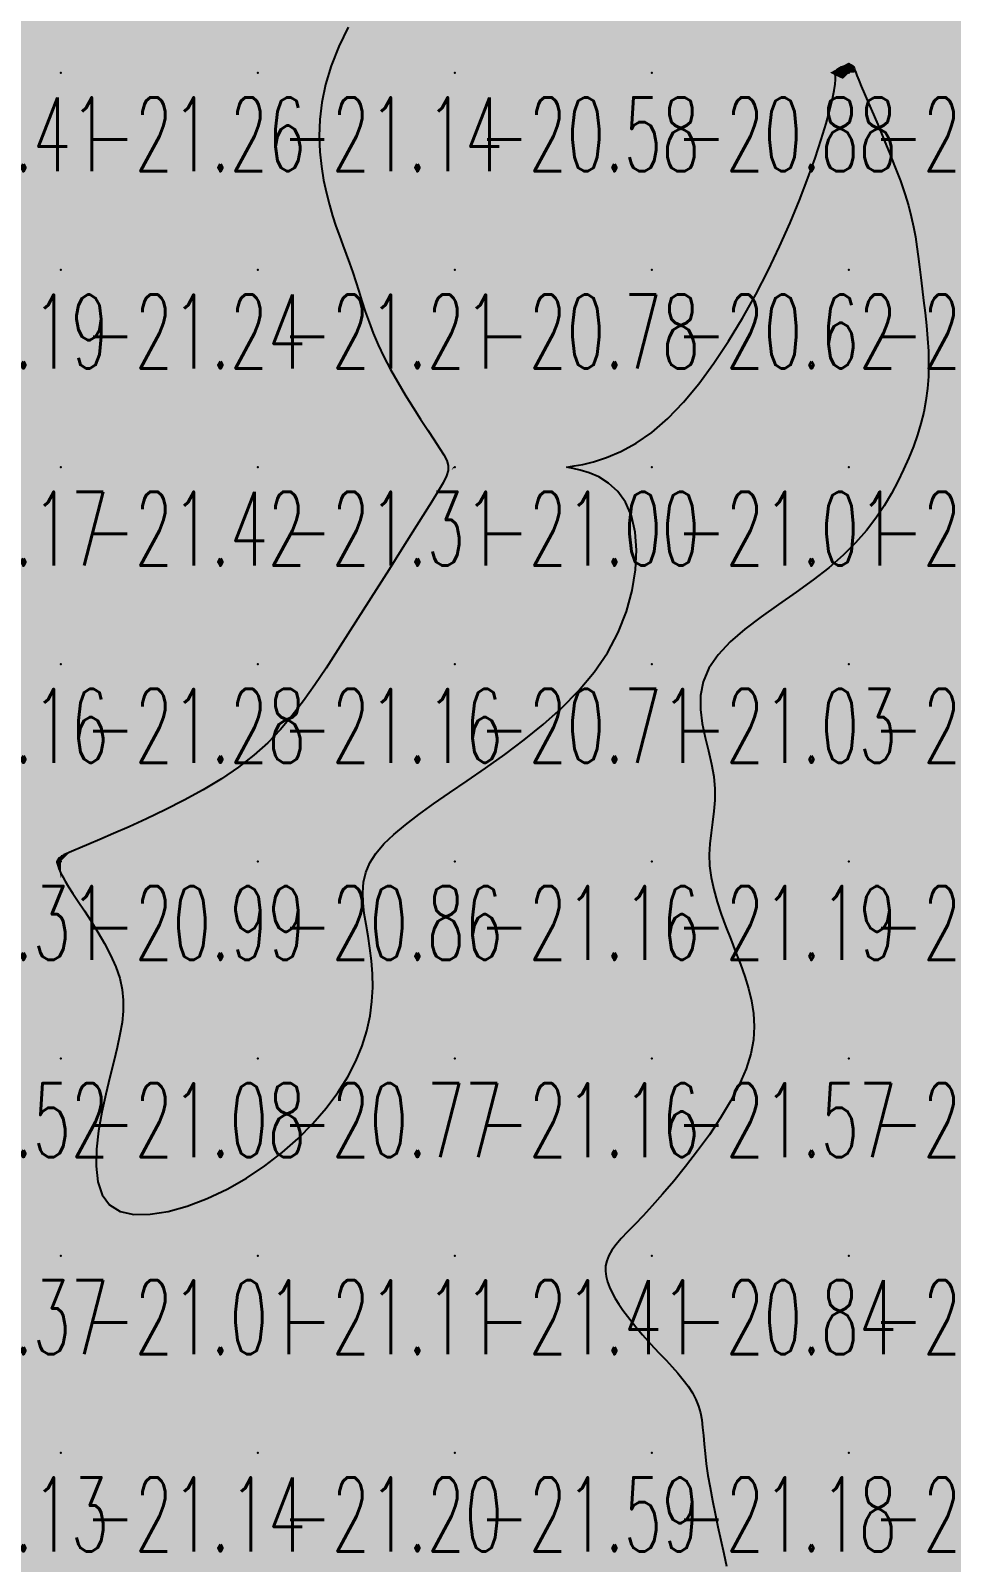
# Model space of a CAD drawing. Header units: millimetres. Extents: x 88261 to 90953, y 390274 to 392322.
# Drawn here: x 89078.7 to 89125.4, y 391321.7 to 391399.4 of the extents above; entities that cross this region are included whole.
import ezdxf
from ezdxf.enums import TextEntityAlignment as Align

# ---------------------------------------------------------------- set-up
doc = ezdxf.new("R2010")
doc.units = ezdxf.units.MM
doc.header["$LTSCALE"] = 25
for name, color, linetype in [('CN_03_00', 7, 'Continuous'), ('COTEAlt', 7, 'Continuous'), ('TN_COLORIAGE', 7, 'Continuous')]:
    doc.layers.add(name, color=color, linetype=linetype)
doc.styles.add('Simplex 1.0', font='Simplex.shx', dxfattribs={"width": 0.99, "height": 2.5})
doc.styles.get("Standard").update_dxf_attribs({"font": 'times.ttf'})

# ---------------------------------------------------------------- blocks, each defined once
blk = doc.blocks.new('COTE')
at = {"color": 0}
blk.add_point((0, 0), dxfattribs=at)
at = {"layer": 'COTEAlt'}
blk.add_attdef('ALT', text='', height=3.75, dxfattribs=at).set_placement((1.25, -1.25), align=Align.TOP_LEFT)

msp = doc.modelspace()

# ---------------------------------------------------------------- linework, layer by layer
at = {"layer": 'CN_03_00', "elevation": -21, "flags": 128}
msp.add_lwpolyline([(89094.828, 391399.557), (89094.356, 391398.566), (89093.967, 391397.59), (89093.682, 391396.644), (89093.494, 391395.733), (89093.391, 391394.859), (89093.36, 391394.026), (89093.391, 391393.234), (89093.47, 391392.488), (89093.586, 391391.788), (89093.725, 391391.138), (89093.879, 391390.537), (89094.042, 391389.98), (89094.212, 391389.459), (89094.385, 391388.966), (89094.56, 391388.492), (89094.734, 391388.031), (89094.904, 391387.573), (89095.067, 391387.112), (89095.222, 391386.639), (89095.375, 391386.152), (89095.532, 391385.65), (89095.702, 391385.129), (89095.891, 391384.589), (89096.106, 391384.027), (89096.354, 391383.441), (89096.644, 391382.83), (89096.977, 391382.193), (89097.344, 391381.544), (89097.731, 391380.896), (89098.124, 391380.264), (89098.509, 391379.663), (89098.871, 391379.108), (89099.197, 391378.612), (89099.474, 391378.192), (89099.687, 391377.853), (89099.833, 391377.573), (89099.906, 391377.322), (89099.904, 391377.071), (89099.822, 391376.789), (89099.656, 391376.446), (89099.402, 391376.012), (89099.057, 391375.458), (89098.62, 391374.762), (89098.104, 391373.942), (89097.526, 391373.027), (89096.904, 391372.043), (89096.254, 391371.018), (89095.594, 391369.978), (89094.939, 391368.952), (89094.308, 391367.967), (89093.711, 391367.045), (89093.137, 391366.185), (89092.571, 391365.382), (89091.995, 391364.63), (89091.393, 391363.922), (89090.748, 391363.253), (89090.044, 391362.618), (89089.264, 391362.01), (89088.4, 391361.425), (89087.472, 391360.867), (89086.511, 391360.34), (89085.545, 391359.85), (89084.604, 391359.4), (89083.717, 391358.997), (89082.913, 391358.645), (89082.222, 391358.348), (89081.665, 391358.111), (89081.233, 391357.926), (89080.908, 391357.787), (89080.672, 391357.685), (89080.51, 391357.613), (89080.402, 391357.563), (89080.333, 391357.527), (89080.284, 391357.498), (89080.241, 391357.469), (89080.202, 391357.438), (89080.167, 391357.408), (89080.136, 391357.377), (89080.109, 391357.346), (89080.087, 391357.316), (89080.07, 391357.287), (89080.058, 391357.26), (89080.052, 391357.235), (89080.05, 391357.21), (89080.052, 391357.184), (89080.059, 391357.156), (89080.068, 391357.125), (89080.08, 391357.089), (89080.093, 391357.047), (89080.108, 391356.997), (89080.125, 391356.938), (89080.15, 391356.862), (89080.19, 391356.762), (89080.252, 391356.628), (89080.343, 391356.455), (89080.47, 391356.233), (89080.64, 391355.955), (89080.861, 391355.613), (89081.135, 391355.202), (89081.449, 391354.731), (89081.787, 391354.211), (89082.131, 391353.656), (89082.465, 391353.076), (89082.771, 391352.483), (89083.034, 391351.891), (89083.235, 391351.31), (89083.362, 391350.748), (89083.419, 391350.195), (89083.413, 391349.638), (89083.354, 391349.063), (89083.248, 391348.456), (89083.105, 391347.802), (89082.931, 391347.088), (89082.734, 391346.3), (89082.527, 391345.433), (89082.329, 391344.512), (89082.166, 391343.572), (89082.062, 391342.649), (89082.041, 391341.777), (89082.127, 391340.991), (89082.345, 391340.325), (89082.719, 391339.815), (89083.265, 391339.487), (89083.961, 391339.333), (89084.779, 391339.338), (89085.69, 391339.485), (89086.664, 391339.759), (89087.672, 391340.142), (89088.684, 391340.621), (89089.671, 391341.178), (89090.608, 391341.798), (89091.486, 391342.472), (89092.299, 391343.189), (89093.043, 391343.941), (89093.713, 391344.717), (89094.302, 391345.509), (89094.807, 391346.307), (89095.223, 391347.101), (89095.546, 391347.884), (89095.783, 391348.651), (89095.944, 391349.402), (89096.039, 391350.135), (89096.076, 391350.846), (89096.066, 391351.536), (89096.016, 391352.201), (89095.938, 391352.84), (89095.841, 391353.451), (89095.739, 391354.037), (89095.65, 391354.6), (89095.588, 391355.142), (89095.569, 391355.667), (89095.61, 391356.176), (89095.725, 391356.673), (89095.93, 391357.16), (89096.239, 391357.641), (89096.647, 391358.12), (89097.15, 391358.604), (89097.741, 391359.1), (89098.414, 391359.613), (89099.164, 391360.151), (89099.983, 391360.718), (89100.866, 391361.323), (89101.804, 391361.97), (89102.776, 391362.661), (89103.758, 391363.397), (89104.726, 391364.181), (89105.657, 391365.013), (89106.527, 391365.895), (89107.312, 391366.828), (89107.989, 391367.814), (89108.537, 391368.849), (89108.955, 391369.912), (89109.247, 391370.978), (89109.416, 391372.021), (89109.463, 391373.016), (89109.394, 391373.937), (89109.21, 391374.758), (89108.915, 391375.454), (89108.517, 391376.007), (89108.05, 391376.428), (89107.55, 391376.735), (89107.058, 391376.948), (89106.61, 391377.086), (89106.246, 391377.167), (89106.004, 391377.209), (89105.923, 391377.232), (89106.029, 391377.254), (89106.309, 391377.295), (89106.738, 391377.373), (89107.291, 391377.508), (89107.943, 391377.718), (89108.67, 391378.024), (89109.446, 391378.443), (89110.247, 391378.995), (89111.051, 391379.693), (89111.848, 391380.523), (89112.633, 391381.467), (89113.399, 391382.505), (89114.14, 391383.618), (89114.85, 391384.785), (89115.523, 391385.989), (89116.152, 391387.209), (89116.732, 391388.427), (89117.261, 391389.624), (89117.738, 391390.782), (89118.161, 391391.883), (89118.528, 391392.91), (89118.839, 391393.844), (89119.091, 391394.668), (89119.284, 391395.363), (89119.418, 391395.918), (89119.502, 391396.345), (89119.546, 391396.663), (89119.562, 391396.891), (89119.56, 391397.048), (89119.551, 391397.151), (89119.545, 391397.22), (89119.554, 391397.274), (89119.585, 391397.327), (89119.638, 391397.382), (89119.706, 391397.437), (89119.787, 391397.489), (89119.875, 391397.537), (89119.965, 391397.578), (89120.055, 391397.612), (89120.138, 391397.637), (89120.212, 391397.65), (89120.276, 391397.653), (89120.332, 391397.647), (89120.378, 391397.633), (89120.418, 391397.613), (89120.45, 391397.587), (89120.475, 391397.558), (89120.496, 391397.526), (89120.512, 391397.491), (89120.529, 391397.442), (89120.555, 391397.368), (89120.595, 391397.254), (89120.657, 391397.091), (89120.746, 391396.864), (89120.87, 391396.562), (89121.035, 391396.172), (89121.244, 391395.687), (89121.489, 391395.122), (89121.759, 391394.495), (89122.042, 391393.825), (89122.327, 391393.131), (89122.603, 391392.434), (89122.859, 391391.751), (89123.082, 391391.103), (89123.266, 391390.503), (89123.412, 391389.945), (89123.529, 391389.418), (89123.622, 391388.91), (89123.698, 391388.411), (89123.764, 391387.91), (89123.826, 391387.395), (89123.891, 391386.855), (89123.964, 391386.282), (89124.041, 391385.68), (89124.116, 391385.055), (89124.185, 391384.415), (89124.241, 391383.767), (89124.28, 391383.116), (89124.295, 391382.471), (89124.282, 391381.838), (89124.235, 391381.222), (89124.155, 391380.62), (89124.043, 391380.03), (89123.899, 391379.448), (89123.725, 391378.868), (89123.521, 391378.289), (89123.288, 391377.705), (89123.026, 391377.113), (89122.737, 391376.51), (89122.411, 391375.898), (89122.042, 391375.277), (89121.619, 391374.652), (89121.136, 391374.022), (89120.583, 391373.392), (89119.952, 391372.762), (89119.234, 391372.135), (89118.429, 391371.512), (89117.564, 391370.89), (89116.675, 391370.268), (89115.8, 391369.642), (89114.972, 391369.009), (89114.228, 391368.366), (89113.604, 391367.71), (89113.136, 391367.037), (89112.848, 391366.348), (89112.718, 391365.646), (89112.712, 391364.938), (89112.799, 391364.231), (89112.943, 391363.53), (89113.113, 391362.843), (89113.273, 391362.176), (89113.393, 391361.536), (89113.445, 391360.926), (89113.44, 391360.343), (89113.395, 391359.779), (89113.327, 391359.227), (89113.253, 391358.681), (89113.192, 391358.134), (89113.161, 391357.579), (89113.178, 391357.009), (89113.254, 391356.42), (89113.385, 391355.813), (89113.56, 391355.192), (89113.769, 391354.562), (89114.001, 391353.926), (89114.247, 391353.288), (89114.496, 391352.652), (89114.738, 391352.023), (89114.963, 391351.402), (89115.157, 391350.783), (89115.31, 391350.16), (89115.41, 391349.525), (89115.443, 391348.87), (89115.398, 391348.188), (89115.264, 391347.472), (89115.027, 391346.714), (89114.681, 391345.911), (89114.241, 391345.075), (89113.728, 391344.225), (89113.163, 391343.377), (89112.566, 391342.549), (89111.957, 391341.757), (89111.358, 391341.02), (89110.789, 391340.354), (89110.267, 391339.771), (89109.796, 391339.266), (89109.377, 391338.827), (89109.009, 391338.444), (89108.693, 391338.106), (89108.43, 391337.802), (89108.219, 391337.521), (89108.061, 391337.251), (89107.956, 391336.985), (89107.9, 391336.718), (89107.89, 391336.451), (89107.922, 391336.182), (89107.991, 391335.91), (89108.095, 391335.634), (89108.229, 391335.353), (89108.389, 391335.067), (89108.573, 391334.774), (89108.777, 391334.474), (89109.001, 391334.17), (89109.242, 391333.86), (89109.499, 391333.546), (89109.771, 391333.228), (89110.056, 391332.908), (89110.352, 391332.585), (89110.657, 391332.261), (89110.965, 391331.935), (89111.269, 391331.607), (89111.561, 391331.278), (89111.835, 391330.947), (89112.084, 391330.615), (89112.3, 391330.282), (89112.477, 391329.948), (89112.611, 391329.611), (89112.707, 391329.266), (89112.775, 391328.907), (89112.824, 391328.528), (89112.863, 391328.121), (89112.9, 391327.681), (89112.945, 391327.201), (89113.007, 391326.675), (89113.092, 391326.098), (89113.198, 391325.479), (89113.321, 391324.83), (89113.457, 391324.16), (89113.6, 391323.481), (89113.747, 391322.804), (89113.893, 391322.14), (89114.034, 391321.499)], dxfattribs=at)
at = {"layer": 'TN_COLORIAGE', "color": 233}
for points in [[(89070.249, 391407.239, -21.244), (89070.249, 391397.239, -21.244), (89080.249, 391407.239, -21.244)], [(89070.249, 391397.239, -21.244), (89080.249, 391397.239, -21.244), (89080.249, 391407.239, -21.244)], [(89080.249, 391397.239, -21.128), (89090.249, 391397.239, -21.128), (89090.249, 391407.239, -21.128)], [(89080.249, 391407.239, -21.128), (89080.249, 391397.239, -21.128), (89090.249, 391407.239, -21.128)], [(89090.249, 391397.239, -21), (89099.006, 391405.996, -21), (89090.249, 391407.239, -21), (89098.873, 391407.239, -21)], [(89092.801, 391397.239, -21.144), (89099.006, 391405.996, -21.144), (89090.249, 391397.239, -21.144)], [(89120.249, 391397.76, -21.012), (89119.285, 391397.239, -21.012), (89120.249, 391397.239, -21.012)], [(89120.549, 391397.54, -21.012), (89120.249, 391397.76, -21.012), (89120.249, 391397.239, -21.012)], [(89070.249, 391397.239, -21.257), (89070.249, 391387.239, -21.257), (89080.249, 391397.239, -21.257)], [(89070.249, 391387.239, -21.257), (89080.249, 391387.239, -21.257), (89080.249, 391397.239, -21.257)], [(89080.249, 391397.239, -21.144), (89080.249, 391387.239, -21.144), (89090.249, 391397.239, -21.144)], [(89080.249, 391387.239, -21.144), (89090.249, 391387.239, -21.144), (89090.249, 391397.239, -21.144)], [(89090.249, 391387.239, -21), (89093.596, 391390.587, -21), (89090.249, 391397.239, -21), (89092.801, 391397.239, -21)], [(89120.249, 391387.239, -21), (89116.682, 391387.239, -21), (89120.249, 391397.239, -21), (89119.934, 391396.925, -21)], [(89119.934, 391396.925, -21.012), (89119.285, 391397.239, -21.012), (89120.249, 391397.239, -21.012)], [(89120.529, 391397.239, -21.012), (89120.549, 391397.54, -21.012), (89120.249, 391397.239, -21.012)], [(89120.249, 391387.239, -21), (89123.544, 391390.535, -21), (89120.249, 391397.239, -21), (89120.529, 391397.239, -21)], [(89093.596, 391390.587, -21.211), (89095.167, 391387.239, -21.211), (89090.249, 391387.239, -21.211)], [(89123.544, 391390.535, -21.213), (89123.789, 391387.239, -21.213), (89120.249, 391387.239, -21.213)], [(89070.249, 391387.239, -21.238), (89070.249, 391377.239, -21.238), (89080.249, 391387.239, -21.238)], [(89070.249, 391377.239, -21.238), (89080.249, 391377.239, -21.238), (89080.249, 391387.239, -21.238)], [(89080.249, 391377.239, -21.211), (89090.249, 391377.239, -21.211), (89090.249, 391387.239, -21.211)], [(89080.249, 391387.239, -21.211), (89080.249, 391377.239, -21.211), (89090.249, 391387.239, -21.211)], [(89090.249, 391377.239, -21), (89096.134, 391383.125, -21), (89090.249, 391387.239, -21), (89095.167, 391387.239, -21)], [(89110.249, 391377.239, -21.213), (89120.249, 391377.239, -21.213), (89120.249, 391387.239, -21.213)], [(89120.249, 391387.239, -21), (89116.682, 391387.239, -21), (89110.249, 391377.239, -21), (89110.249, 391377.373, -21)], [(89120.249, 391377.239, -21), (89124.647, 391381.637, -21), (89120.249, 391387.239, -21), (89123.789, 391387.239, -21)], [(89096.134, 391383.125, -21.312), (89100.158, 391377.239, -21.312), (89090.249, 391377.239, -21.312)], [(89123.316, 391377.239, -21.305), (89124.647, 391381.637, -21.305), (89120.249, 391377.239, -21.305)], [(89070.249, 391367.239, -21.421), (89080.249, 391367.239, -21.421), (89080.249, 391377.239, -21.421)], [(89070.249, 391377.239, -21.421), (89070.249, 391367.239, -21.421), (89080.249, 391377.239, -21.421)], [(89080.249, 391367.239, -21.312), (89090.249, 391367.239, -21.312), (89090.249, 391377.239, -21.312)], [(89080.249, 391377.239, -21.312), (89080.249, 391367.239, -21.312), (89090.249, 391377.239, -21.312)], [(89090.249, 391377.239, -21), (89100.158, 391377.239, -21), (89090.249, 391367.239, -21), (89100.076, 391377.067, -21)], [(89093.88, 391367.239, -21.163), (89100.076, 391377.067, -21.163), (89090.249, 391367.239, -21.163)], [(89110.249, 391377.373, -21.005), (89103.804, 391377.239, -21.005), (89110.249, 391377.239, -21.005)], [(89110.071, 391377.061, -21.005), (89103.804, 391377.239, -21.005), (89110.249, 391377.239, -21.005)], [(89110.249, 391367.239, -21), (89109.403, 391367.239, -21), (89110.249, 391377.239, -21), (89110.071, 391377.061, -21)], [(89110.249, 391377.239, -21.305), (89110.249, 391367.239, -21.305), (89120.249, 391377.239, -21.305)], [(89120.249, 391377.239, -21), (89120.249, 391372.082, -21), (89110.249, 391367.239, -21), (89111.093, 391367.239, -21)], [(89123.316, 391377.239, -21.305), (89120.249, 391372.082, -21.305), (89120.249, 391377.239, -21.305)], [(89070.249, 391367.239, -21.28), (89070.249, 391357.239, -21.28), (89080.249, 391367.239, -21.28)], [(89070.249, 391357.239, -21), (89080, 391357.239, -21), (89080.249, 391367.239, -21), (89080.249, 391357.512, -21)], [(89080.249, 391367.239, -21), (89080.249, 391357.512, -21), (89090.249, 391367.239, -21), (89080.709, 391357.7, -21)], [(89090.249, 391361.78, -21.163), (89080.709, 391357.7, -21.163), (89090.249, 391367.239, -21.163)], [(89093.88, 391367.239, -21.163), (89090.249, 391361.78, -21.163), (89090.249, 391367.239, -21.163)], [(89100.249, 391357.239, -21.026), (89110.249, 391357.239, -21.026), (89110.249, 391367.239, -21.026)], [(89100.249, 391357.239, -21), (89100.249, 391360.865, -21), (89110.249, 391367.239, -21), (89109.403, 391367.239, -21)], [(89110.249, 391357.239, -21), (89114.194, 391361.184, -21), (89110.249, 391367.239, -21), (89111.093, 391367.239, -21)], [(89100.249, 391360.865, -21.162), (89094.796, 391357.239, -21.162), (89100.249, 391357.239, -21.162)], [(89112.487, 391357.239, -21.186), (89114.194, 391361.184, -21.186), (89110.249, 391357.239, -21.186)], [(89070.249, 391347.239, -21), (89080.1, 391357.091, -21), (89070.249, 391357.239, -21), (89080, 391357.239, -21)], [(89070.249, 391347.239, -21), (89080.1, 391357.091, -21), (89080.249, 391347.239, -21), (89080.249, 391356.382, -21)], [(89096.149, 391353.14, -21.162), (89094.796, 391357.239, -21.162), (89100.249, 391357.239, -21.162)], [(89100.249, 391357.239, -21), (89096.149, 391353.14, -21), (89100.249, 391347.239, -21), (89096.235, 391347.239, -21)], [(89100.249, 391357.239, -21.186), (89100.249, 391347.239, -21.186), (89110.249, 391357.239, -21.186)], [(89100.249, 391347.239, -21.186), (89110.249, 391347.239, -21.186), (89110.249, 391357.239, -21.186)], [(89110.249, 391347.239, -21), (89114.924, 391351.915, -21), (89110.249, 391357.239, -21), (89112.487, 391357.239, -21)], [(89084.069, 391351.059, -21.084), (89080.249, 391356.382, -21.084), (89080.249, 391347.239, -21.084)], [(89114.924, 391351.915, -21.567), (89116.247, 391347.239, -21.567), (89110.249, 391347.239, -21.567)], [(89082.886, 391347.239, -21.084), (89084.069, 391351.059, -21.084), (89080.249, 391347.239, -21.084)], [(89070.249, 391347.239, -21.084), (89070.249, 391337.239, -21.084), (89080.249, 391347.239, -21.084)], [(89070.249, 391337.239, -21.084), (89080.249, 391337.239, -21.084), (89080.249, 391347.239, -21.084)], [(89080.249, 391347.239, -21), (89082.886, 391347.239, -21), (89080.249, 391337.239, -21), (89080.795, 391337.786, -21)], [(89100.249, 391347.239, -21), (89096.235, 391347.239, -21), (89090.249, 391337.239, -21), (89090.249, 391340.51, -21)], [(89090.249, 391337.239, -21.157), (89100.249, 391337.239, -21.157), (89100.249, 391347.239, -21.157)], [(89100.249, 391347.239, -21.567), (89100.249, 391337.239, -21.567), (89110.249, 391347.239, -21.567)], [(89110.249, 391347.239, -21), (89110.249, 391339.411, -21), (89100.249, 391337.239, -21), (89107.492, 391337.239, -21)], [(89116.247, 391347.239, -21.567), (89110.249, 391339.411, -21.567), (89110.249, 391347.239, -21.567)], [(89090.249, 391337.239, -21), (89090.249, 391340.51, -21), (89080.249, 391337.239, -21), (89080.795, 391337.786, -21)], [(89070.249, 391337.239, -21.014), (89070.249, 391327.239, -21.014), (89080.249, 391337.239, -21.014)], [(89070.249, 391327.239, -21.014), (89080.249, 391327.239, -21.014), (89080.249, 391337.239, -21.014)], [(89080.249, 391337.239, -21.114), (89080.249, 391327.239, -21.114), (89090.249, 391337.239, -21.114)], [(89080.249, 391327.239, -21.114), (89090.249, 391327.239, -21.114), (89090.249, 391337.239, -21.114)], [(89090.249, 391337.239, -21.413), (89090.249, 391327.239, -21.413), (89100.249, 391337.239, -21.413)], [(89090.249, 391327.239, -21.413), (89100.249, 391327.239, -21.413), (89100.249, 391337.239, -21.413)], [(89100.249, 391327.239, -21), (89108.149, 391335.14, -21), (89100.249, 391337.239, -21), (89107.492, 391337.239, -21)], [(89100.249, 391327.239, -21), (89108.149, 391335.14, -21), (89110.249, 391327.239, -21), (89110.249, 391332.603, -21)], [(89112.97, 391329.961, -21.182), (89110.249, 391332.603, -21.182), (89110.249, 391327.239, -21.182)], [(89112.733, 391327.239, -21.182), (89112.97, 391329.961, -21.182), (89110.249, 391327.239, -21.182)], [(89070.249, 391327.239, -21.143), (89070.249, 391317.239, -21.143), (89080.249, 391327.239, -21.143)], [(89070.249, 391317.239, -21.143), (89080.249, 391317.239, -21.143), (89080.249, 391327.239, -21.143)], [(89080.249, 391317.239, -21.204), (89090.249, 391317.239, -21.204), (89090.249, 391327.239, -21.204)], [(89080.249, 391327.239, -21.204), (89080.249, 391317.239, -21.204), (89090.249, 391327.239, -21.204)], [(89090.249, 391317.239, -21.592), (89100.249, 391317.239, -21.592), (89100.249, 391327.239, -21.592)], [(89090.249, 391327.239, -21.592), (89090.249, 391317.239, -21.592), (89100.249, 391327.239, -21.592)], [(89100.249, 391327.239, -21.182), (89100.249, 391317.239, -21.182), (89110.249, 391327.239, -21.182)], [(89100.249, 391317.239, -21.182), (89110.249, 391317.239, -21.182), (89110.249, 391327.239, -21.182)], [(89110.249, 391317.239, -21), (89114.138, 391321.129, -21), (89110.249, 391327.239, -21), (89112.733, 391327.239, -21)]]:
    msp.add_solid(points, dxfattribs=at)
at = {"layer": 'TN_COLORIAGE', "color": 223}
for points in [[(89099.006, 391405.996, -20.581), (89092.801, 391397.239, -20.581), (89100.249, 391407.239, -20.581), (89100.249, 391397.239, -20.581)], [(89101.193, 391407.239, -20.581), (89107.068, 391404.059, -20.581), (89100.249, 391407.239, -20.581), (89100.249, 391397.239, -20.581)], [(89110.249, 391400.979, -20.773), (89114.879, 391407.239, -20.773), (89110.249, 391397.239, -20.773), (89120.249, 391407.239, -20.773)], [(89119.285, 391397.239, -20.773), (89120.249, 391397.76, -20.773), (89110.249, 391397.239, -20.773), (89120.249, 391407.239, -20.773)], [(89120.249, 391397.76, -20.598), (89120.549, 391397.54, -20.598), (89120.249, 391407.239, -20.598), (89130.249, 391407.239, -20.598)], [(89120.549, 391397.54, -20.567), (89120.529, 391397.239, -20.567), (89130.249, 391407.239, -20.567), (89130.249, 391397.239, -20.567)], [(89110.249, 391400.979, -20.581), (89107.068, 391404.059, -20.581), (89110.249, 391397.239, -20.581), (89100.249, 391397.239, -20.581)], [(89092.801, 391397.239, -20.581), (89093.596, 391390.587, -20.581), (89100.249, 391397.239, -20.581)], [(89095.167, 391387.239, -20.581), (89093.596, 391390.587, -20.581), (89100.249, 391387.239, -20.581), (89100.249, 391397.239, -20.581)], [(89100.249, 391387.239, -20.883), (89110.249, 391387.239, -20.883), (89110.249, 391397.239, -20.883)], [(89100.249, 391397.239, -20.883), (89100.249, 391387.239, -20.883), (89110.249, 391397.239, -20.883)], [(89119.285, 391397.239, -20.616), (89119.934, 391396.925, -20.616), (89110.249, 391397.239, -20.616), (89110.249, 391387.239, -20.616)], [(89120.529, 391397.239, -20.567), (89123.544, 391390.535, -20.567), (89130.249, 391397.239, -20.567)], [(89123.789, 391387.239, -20.567), (89123.544, 391390.535, -20.567), (89130.249, 391387.239, -20.567), (89130.249, 391397.239, -20.567)], [(89119.934, 391396.925, -20.616), (89116.682, 391387.239, -20.616), (89110.249, 391387.239, -20.616)], [(89095.167, 391387.239, -20.782), (89096.134, 391383.125, -20.782), (89100.249, 391387.239, -20.782)], [(89100.158, 391377.239, -20.782), (89096.134, 391383.125, -20.782), (89100.249, 391377.239, -20.782), (89100.249, 391387.239, -20.782)], [(89100.249, 391387.239, -20.616), (89100.249, 391377.239, -20.616), (89110.249, 391387.239, -20.616)], [(89103.804, 391377.239, -20.616), (89110.249, 391377.373, -20.616), (89100.249, 391377.239, -20.616), (89110.249, 391387.239, -20.616)], [(89110.249, 391377.373, -20.616), (89116.682, 391387.239, -20.616), (89110.249, 391387.239, -20.616)], [(89124.647, 391381.637, -20.311), (89123.316, 391377.239, -20.311), (89130.249, 391387.239, -20.311), (89130.249, 391377.239, -20.311)], [(89123.789, 391387.239, -20.612), (89124.647, 391381.637, -20.612), (89130.249, 391387.239, -20.612)], [(89100.076, 391377.067, -20.714), (89093.88, 391367.239, -20.714), (89100.249, 391377.239, -20.714), (89100.249, 391367.239, -20.714)], [(89100.076, 391377.067, -20.997), (89100.158, 391377.239, -20.997), (89100.249, 391377.239, -20.997)], [(89103.804, 391377.239, -20.714), (89110.071, 391377.061, -20.714), (89100.249, 391377.239, -20.714), (89100.249, 391367.239, -20.714)], [(89110.071, 391377.061, -20.714), (89109.403, 391367.239, -20.714), (89100.249, 391367.239, -20.714)], [(89120.249, 391367.239, -20.311), (89130.249, 391367.239, -20.311), (89130.249, 391377.239, -20.311)], [(89120.249, 391372.082, -20.311), (89123.316, 391377.239, -20.311), (89120.249, 391367.239, -20.311), (89130.249, 391377.239, -20.311)], [(89111.093, 391367.239, -20.714), (89120.249, 391372.082, -20.714), (89120.249, 391367.239, -20.714)], [(89090.249, 391361.78, -20.714), (89093.88, 391367.239, -20.714), (89090.249, 391357.239, -20.714), (89100.249, 391367.239, -20.714)], [(89094.796, 391357.239, -20.714), (89100.249, 391360.865, -20.714), (89090.249, 391357.239, -20.714), (89100.249, 391367.239, -20.714)], [(89109.403, 391367.239, -20.714), (89100.249, 391360.865, -20.714), (89100.249, 391367.239, -20.714)], [(89111.093, 391367.239, -20.714), (89114.194, 391361.184, -20.714), (89120.249, 391367.239, -20.714)], [(89114.194, 391361.184, -20.354), (89112.487, 391357.239, -20.354), (89120.249, 391367.239, -20.354), (89120.249, 391357.239, -20.354)], [(89120.249, 391367.239, -20.575), (89120.249, 391357.239, -20.575), (89130.249, 391367.239, -20.575)], [(89120.249, 391357.239, -20.575), (89130.249, 391357.239, -20.575), (89130.249, 391367.239, -20.575)], [(89080.709, 391357.7, -20.865), (89090.249, 391361.78, -20.865), (89080.249, 391357.239, -20.865), (89090.249, 391357.239, -20.865)], [(89080.249, 391357.512, -20.992), (89080, 391357.239, -20.992), (89080.249, 391357.239, -20.992)], [(89080.709, 391357.7, -20.992), (89080.249, 391357.512, -20.992), (89080.249, 391357.239, -20.992)], [(89080, 391357.239, -20.992), (89080.1, 391357.091, -20.992), (89080.249, 391357.239, -20.992)], [(89080.249, 391356.382, -20.992), (89080.1, 391357.091, -20.992), (89080.249, 391357.239, -20.992)], [(89080.249, 391356.382, -20.865), (89084.069, 391351.059, -20.865), (89080.249, 391357.239, -20.865), (89090.249, 391357.239, -20.865)], [(89084.069, 391351.059, -20.766), (89082.886, 391347.239, -20.766), (89090.249, 391357.239, -20.766), (89090.249, 391347.239, -20.766)], [(89094.796, 391357.239, -20.766), (89096.149, 391353.14, -20.766), (89090.249, 391357.239, -20.766), (89090.249, 391347.239, -20.766)], [(89112.487, 391357.239, -20.354), (89114.924, 391351.915, -20.354), (89120.249, 391357.239, -20.354)], [(89116.247, 391347.239, -20.354), (89114.924, 391351.915, -20.354), (89120.249, 391347.239, -20.354), (89120.249, 391357.239, -20.354)], [(89120.249, 391357.239, -20.551), (89120.249, 391347.239, -20.551), (89130.249, 391357.239, -20.551)], [(89120.249, 391347.239, -20.551), (89130.249, 391347.239, -20.551), (89130.249, 391357.239, -20.551)], [(89096.235, 391347.239, -20.766), (89096.149, 391353.14, -20.766), (89090.249, 391347.239, -20.766)], [(89080.795, 391337.786, -20.766), (89082.886, 391347.239, -20.766), (89090.249, 391347.239, -20.766)], [(89080.795, 391337.786, -20.766), (89090.249, 391340.51, -20.766), (89090.249, 391347.239, -20.766)], [(89090.249, 391340.51, -20.766), (89096.235, 391347.239, -20.766), (89090.249, 391347.239, -20.766)], [(89110.249, 391339.411, -20.621), (89116.247, 391347.239, -20.621), (89110.249, 391337.239, -20.621), (89120.249, 391347.239, -20.621)], [(89110.249, 391337.239, -20.621), (89120.249, 391337.239, -20.621), (89120.249, 391347.239, -20.621)], [(89120.249, 391347.239, -20.596), (89120.249, 391337.239, -20.596), (89130.249, 391347.239, -20.596)], [(89130.249, 391337.826, -20.513), (89129.757, 391337.239, -20.513), (89130.249, 391347.239, -20.513), (89120.249, 391337.239, -20.513)], [(89107.492, 391337.239, -20.843), (89110.249, 391339.411, -20.843), (89110.249, 391337.239, -20.843)], [(89107.492, 391337.239, -20.843), (89108.149, 391335.14, -20.843), (89110.249, 391337.239, -20.843)], [(89110.249, 391332.603, -20.843), (89108.149, 391335.14, -20.843), (89110.249, 391337.239, -20.843)], [(89110.249, 391332.603, -20.513), (89112.97, 391329.961, -20.513), (89110.249, 391337.239, -20.513), (89120.249, 391337.239, -20.513)], [(89112.97, 391329.961, -20.449), (89112.733, 391327.239, -20.449), (89120.249, 391337.239, -20.449), (89120.249, 391327.239, -20.449)], [(89129.757, 391337.239, -20.449), (89129.812, 391336.802, -20.449), (89120.249, 391337.239, -20.449), (89120.249, 391327.239, -20.449)], [(89129.812, 391336.802, -20.444), (89130.249, 391336.806, -20.444), (89120.249, 391327.239, -20.444), (89130.249, 391327.239, -20.444)], [(89112.733, 391327.239, -20.449), (89114.138, 391321.129, -20.449), (89120.249, 391327.239, -20.449)], [(89114.919, 391317.239, -20.449), (89114.138, 391321.129, -20.449), (89120.249, 391317.239, -20.449), (89120.249, 391327.239, -20.449)], [(89120.249, 391327.239, -20.444), (89120.249, 391317.239, -20.444), (89130.249, 391327.239, -20.444)], [(89127.791, 391317.239, -20.444), (89130.249, 391319.138, -20.444), (89120.249, 391317.239, -20.444), (89130.249, 391327.239, -20.444)]]:
    msp.add_solid(points, dxfattribs=at)

# ---------------------------------------------------------------- block references
at = {"layer": 'COTEAlt'}
ref = msp.add_blockref('COTE', (89070.249, 391397.239), dxfattribs=at)
ref.add_attrib('ALT', '-21.41', dxfattribs={"height": 3.75, "style": 'Simplex 1.0', "width": 0.6}).set_placement((89071.499, 391395.989), align=Align.TOP_LEFT)
ref = msp.add_blockref('COTE', (89080.249, 391397.239), dxfattribs=at)
ref.add_attrib('ALT', '-21.26', dxfattribs={"height": 3.75, "style": 'Simplex 1.0', "width": 0.6}).set_placement((89081.499, 391395.989), align=Align.TOP_LEFT)
ref = msp.add_blockref('COTE', (89090.249, 391397.239), dxfattribs=at)
ref.add_attrib('ALT', '-21.14', dxfattribs={"height": 3.75, "style": 'Simplex 1.0', "width": 0.6}).set_placement((89091.499, 391395.989), align=Align.TOP_LEFT)
ref = msp.add_blockref('COTE', (89100.249, 391397.239), dxfattribs=at)
ref.add_attrib('ALT', '-20.58', dxfattribs={"height": 3.75, "style": 'Simplex 1.0', "width": 0.6}).set_placement((89101.499, 391395.989), align=Align.TOP_LEFT)
ref = msp.add_blockref('COTE', (89110.249, 391397.239), dxfattribs=at)
ref.add_attrib('ALT', '-20.88', dxfattribs={"height": 3.75, "style": 'Simplex 1.0', "width": 0.6}).set_placement((89111.499, 391395.989), align=Align.TOP_LEFT)
ref = msp.add_blockref('COTE', (89120.249, 391397.239), dxfattribs=at)
ref.add_attrib('ALT', '-21.01', dxfattribs={"height": 3.75, "style": 'Simplex 1.0', "width": 0.6}).set_placement((89121.499, 391395.989), align=Align.TOP_LEFT)
ref = msp.add_blockref('COTE', (89070.249, 391387.239), dxfattribs=at)
ref.add_attrib('ALT', '-21.19', dxfattribs={"height": 3.75, "style": 'Simplex 1.0', "width": 0.6}).set_placement((89071.499, 391385.989), align=Align.TOP_LEFT)
ref = msp.add_blockref('COTE', (89080.249, 391387.239), dxfattribs=at)
ref.add_attrib('ALT', '-21.24', dxfattribs={"height": 3.75, "style": 'Simplex 1.0', "width": 0.6}).set_placement((89081.499, 391385.989), align=Align.TOP_LEFT)
ref = msp.add_blockref('COTE', (89090.249, 391387.239), dxfattribs=at)
ref.add_attrib('ALT', '-21.21', dxfattribs={"height": 3.75, "style": 'Simplex 1.0', "width": 0.6}).set_placement((89091.499, 391385.989), align=Align.TOP_LEFT)
ref = msp.add_blockref('COTE', (89100.249, 391387.239), dxfattribs=at)
ref.add_attrib('ALT', '-20.78', dxfattribs={"height": 3.75, "style": 'Simplex 1.0', "width": 0.6}).set_placement((89101.499, 391385.989), align=Align.TOP_LEFT)
ref = msp.add_blockref('COTE', (89110.249, 391387.239), dxfattribs=at)
ref.add_attrib('ALT', '-20.62', dxfattribs={"height": 3.75, "style": 'Simplex 1.0', "width": 0.6}).set_placement((89111.499, 391385.989), align=Align.TOP_LEFT)
ref = msp.add_blockref('COTE', (89120.249, 391387.239), dxfattribs=at)
ref.add_attrib('ALT', '-21.21', dxfattribs={"height": 3.75, "style": 'Simplex 1.0', "width": 0.6}).set_placement((89121.499, 391385.989), align=Align.TOP_LEFT)
ref = msp.add_blockref('COTE', (89070.249, 391377.239), dxfattribs=at)
ref.add_attrib('ALT', '-21.17', dxfattribs={"height": 3.75, "style": 'Simplex 1.0', "width": 0.6}).set_placement((89071.499, 391375.989), align=Align.TOP_LEFT)
ref = msp.add_blockref('COTE', (89080.249, 391377.239), dxfattribs=at)
ref.add_attrib('ALT', '-21.42', dxfattribs={"height": 3.75, "style": 'Simplex 1.0', "width": 0.6}).set_placement((89081.499, 391375.989), align=Align.TOP_LEFT)
ref = msp.add_blockref('COTE', (89090.249, 391377.239), dxfattribs=at)
ref.add_attrib('ALT', '-21.31', dxfattribs={"height": 3.75, "style": 'Simplex 1.0', "width": 0.6}).set_placement((89091.499, 391375.989), align=Align.TOP_LEFT)
ref = msp.add_blockref('COTE', (89100.249, 391377.239), dxfattribs=at)
ref.add_attrib('ALT', '-21.00', dxfattribs={"height": 3.75, "style": 'Simplex 1.0', "width": 0.6}).set_placement((89101.499, 391375.989), align=Align.TOP_LEFT)
ref = msp.add_blockref('COTE', (89110.249, 391377.239), dxfattribs=at)
ref.add_attrib('ALT', '-21.01', dxfattribs={"height": 3.75, "style": 'Simplex 1.0', "width": 0.6}).set_placement((89111.499, 391375.989), align=Align.TOP_LEFT)
ref = msp.add_blockref('COTE', (89120.249, 391377.239), dxfattribs=at)
ref.add_attrib('ALT', '-21.30', dxfattribs={"height": 3.75, "style": 'Simplex 1.0', "width": 0.6}).set_placement((89121.499, 391375.989), align=Align.TOP_LEFT)
ref = msp.add_blockref('COTE', (89070.249, 391367.239), dxfattribs=at)
ref.add_attrib('ALT', '-21.16', dxfattribs={"height": 3.75, "style": 'Simplex 1.0', "width": 0.6}).set_placement((89071.499, 391365.989), align=Align.TOP_LEFT)
ref = msp.add_blockref('COTE', (89080.249, 391367.239), dxfattribs=at)
ref.add_attrib('ALT', '-21.28', dxfattribs={"height": 3.75, "style": 'Simplex 1.0', "width": 0.6}).set_placement((89081.499, 391365.989), align=Align.TOP_LEFT)
ref = msp.add_blockref('COTE', (89090.249, 391367.239), dxfattribs=at)
ref.add_attrib('ALT', '-21.16', dxfattribs={"height": 3.75, "style": 'Simplex 1.0', "width": 0.6}).set_placement((89091.499, 391365.989), align=Align.TOP_LEFT)
ref = msp.add_blockref('COTE', (89100.249, 391367.239), dxfattribs=at)
ref.add_attrib('ALT', '-20.71', dxfattribs={"height": 3.75, "style": 'Simplex 1.0', "width": 0.6}).set_placement((89101.499, 391365.989), align=Align.TOP_LEFT)
ref = msp.add_blockref('COTE', (89110.249, 391367.239), dxfattribs=at)
ref.add_attrib('ALT', '-21.03', dxfattribs={"height": 3.75, "style": 'Simplex 1.0', "width": 0.6}).set_placement((89111.499, 391365.989), align=Align.TOP_LEFT)
ref = msp.add_blockref('COTE', (89120.249, 391367.239), dxfattribs=at)
ref.add_attrib('ALT', '-20.71', dxfattribs={"height": 3.75, "style": 'Simplex 1.0', "width": 0.6}).set_placement((89121.499, 391365.989), align=Align.TOP_LEFT)
ref = msp.add_blockref('COTE', (89070.249, 391357.239), dxfattribs=at)
ref.add_attrib('ALT', '-21.31', dxfattribs={"height": 3.75, "style": 'Simplex 1.0', "width": 0.6}).set_placement((89071.499, 391355.989), align=Align.TOP_LEFT)
ref = msp.add_blockref('COTE', (89080.249, 391357.239), dxfattribs=at)
ref.add_attrib('ALT', '-20.99', dxfattribs={"height": 3.75, "style": 'Simplex 1.0', "width": 0.6}).set_placement((89081.499, 391355.989), align=Align.TOP_LEFT)
ref = msp.add_blockref('COTE', (89090.249, 391357.239), dxfattribs=at)
ref.add_attrib('ALT', '-20.86', dxfattribs={"height": 3.75, "style": 'Simplex 1.0', "width": 0.6}).set_placement((89091.499, 391355.989), align=Align.TOP_LEFT)
ref = msp.add_blockref('COTE', (89100.249, 391357.239), dxfattribs=at)
ref.add_attrib('ALT', '-21.16', dxfattribs={"height": 3.75, "style": 'Simplex 1.0', "width": 0.6}).set_placement((89101.499, 391355.989), align=Align.TOP_LEFT)
ref = msp.add_blockref('COTE', (89110.249, 391357.239), dxfattribs=at)
ref.add_attrib('ALT', '-21.19', dxfattribs={"height": 3.75, "style": 'Simplex 1.0', "width": 0.6}).set_placement((89111.499, 391355.989), align=Align.TOP_LEFT)
ref = msp.add_blockref('COTE', (89120.249, 391357.239), dxfattribs=at)
ref.add_attrib('ALT', '-20.35', dxfattribs={"height": 3.75, "style": 'Simplex 1.0', "width": 0.6}).set_placement((89121.499, 391355.989), align=Align.TOP_LEFT)
ref = msp.add_blockref('COTE', (89070.249, 391347.239), dxfattribs=at)
ref.add_attrib('ALT', '-21.52', dxfattribs={"height": 3.75, "style": 'Simplex 1.0', "width": 0.6}).set_placement((89071.499, 391345.989), align=Align.TOP_LEFT)
ref = msp.add_blockref('COTE', (89080.249, 391347.239), dxfattribs=at)
ref.add_attrib('ALT', '-21.08', dxfattribs={"height": 3.75, "style": 'Simplex 1.0', "width": 0.6}).set_placement((89081.499, 391345.989), align=Align.TOP_LEFT)
ref = msp.add_blockref('COTE', (89090.249, 391347.239), dxfattribs=at)
ref.add_attrib('ALT', '-20.77', dxfattribs={"height": 3.75, "style": 'Simplex 1.0', "width": 0.6}).set_placement((89091.499, 391345.989), align=Align.TOP_LEFT)
ref = msp.add_blockref('COTE', (89100.249, 391347.239), dxfattribs=at)
ref.add_attrib('ALT', '-21.16', dxfattribs={"height": 3.75, "style": 'Simplex 1.0', "width": 0.6}).set_placement((89101.499, 391345.989), align=Align.TOP_LEFT)
ref = msp.add_blockref('COTE', (89110.249, 391347.239), dxfattribs=at)
ref.add_attrib('ALT', '-21.57', dxfattribs={"height": 3.75, "style": 'Simplex 1.0', "width": 0.6}).set_placement((89111.499, 391345.989), align=Align.TOP_LEFT)
ref = msp.add_blockref('COTE', (89120.249, 391347.239), dxfattribs=at)
ref.add_attrib('ALT', '-20.62', dxfattribs={"height": 3.75, "style": 'Simplex 1.0', "width": 0.6}).set_placement((89121.499, 391345.989), align=Align.TOP_LEFT)
ref = msp.add_blockref('COTE', (89070.249, 391337.239), dxfattribs=at)
ref.add_attrib('ALT', '-21.37', dxfattribs={"height": 3.75, "style": 'Simplex 1.0', "width": 0.6}).set_placement((89071.499, 391335.989), align=Align.TOP_LEFT)
ref = msp.add_blockref('COTE', (89080.249, 391337.239), dxfattribs=at)
ref.add_attrib('ALT', '-21.01', dxfattribs={"height": 3.75, "style": 'Simplex 1.0', "width": 0.6}).set_placement((89081.499, 391335.989), align=Align.TOP_LEFT)
ref = msp.add_blockref('COTE', (89090.249, 391337.239), dxfattribs=at)
ref.add_attrib('ALT', '-21.11', dxfattribs={"height": 3.75, "style": 'Simplex 1.0', "width": 0.6}).set_placement((89091.499, 391335.989), align=Align.TOP_LEFT)
ref = msp.add_blockref('COTE', (89100.249, 391337.239), dxfattribs=at)
ref.add_attrib('ALT', '-21.41', dxfattribs={"height": 3.75, "style": 'Simplex 1.0', "width": 0.6}).set_placement((89101.499, 391335.989), align=Align.TOP_LEFT)
ref = msp.add_blockref('COTE', (89110.249, 391337.239), dxfattribs=at)
ref.add_attrib('ALT', '-20.84', dxfattribs={"height": 3.75, "style": 'Simplex 1.0', "width": 0.6}).set_placement((89111.499, 391335.989), align=Align.TOP_LEFT)
ref = msp.add_blockref('COTE', (89120.249, 391337.239), dxfattribs=at)
ref.add_attrib('ALT', '-20.51', dxfattribs={"height": 3.75, "style": 'Simplex 1.0', "width": 0.6}).set_placement((89121.499, 391335.989), align=Align.TOP_LEFT)
ref = msp.add_blockref('COTE', (89070.249, 391327.239), dxfattribs=at)
ref.add_attrib('ALT', '-21.13', dxfattribs={"height": 3.75, "style": 'Simplex 1.0', "width": 0.6}).set_placement((89071.499, 391325.989), align=Align.TOP_LEFT)
ref = msp.add_blockref('COTE', (89080.249, 391327.239), dxfattribs=at)
ref.add_attrib('ALT', '-21.14', dxfattribs={"height": 3.75, "style": 'Simplex 1.0', "width": 0.6}).set_placement((89081.499, 391325.989), align=Align.TOP_LEFT)
ref = msp.add_blockref('COTE', (89090.249, 391327.239), dxfattribs=at)
ref.add_attrib('ALT', '-21.20', dxfattribs={"height": 3.75, "style": 'Simplex 1.0', "width": 0.6}).set_placement((89091.499, 391325.989), align=Align.TOP_LEFT)
ref = msp.add_blockref('COTE', (89100.249, 391327.239), dxfattribs=at)
ref.add_attrib('ALT', '-21.59', dxfattribs={"height": 3.75, "style": 'Simplex 1.0', "width": 0.6}).set_placement((89101.499, 391325.989), align=Align.TOP_LEFT)
ref = msp.add_blockref('COTE', (89110.249, 391327.239), dxfattribs=at)
ref.add_attrib('ALT', '-21.18', dxfattribs={"height": 3.75, "style": 'Simplex 1.0', "width": 0.6}).set_placement((89111.499, 391325.989), align=Align.TOP_LEFT)
ref = msp.add_blockref('COTE', (89120.249, 391327.239), dxfattribs=at)
ref.add_attrib('ALT', '-20.45', dxfattribs={"height": 3.75, "style": 'Simplex 1.0', "width": 0.6}).set_placement((89121.499, 391325.989), align=Align.TOP_LEFT)

doc.saveas('drawing.dxf')
